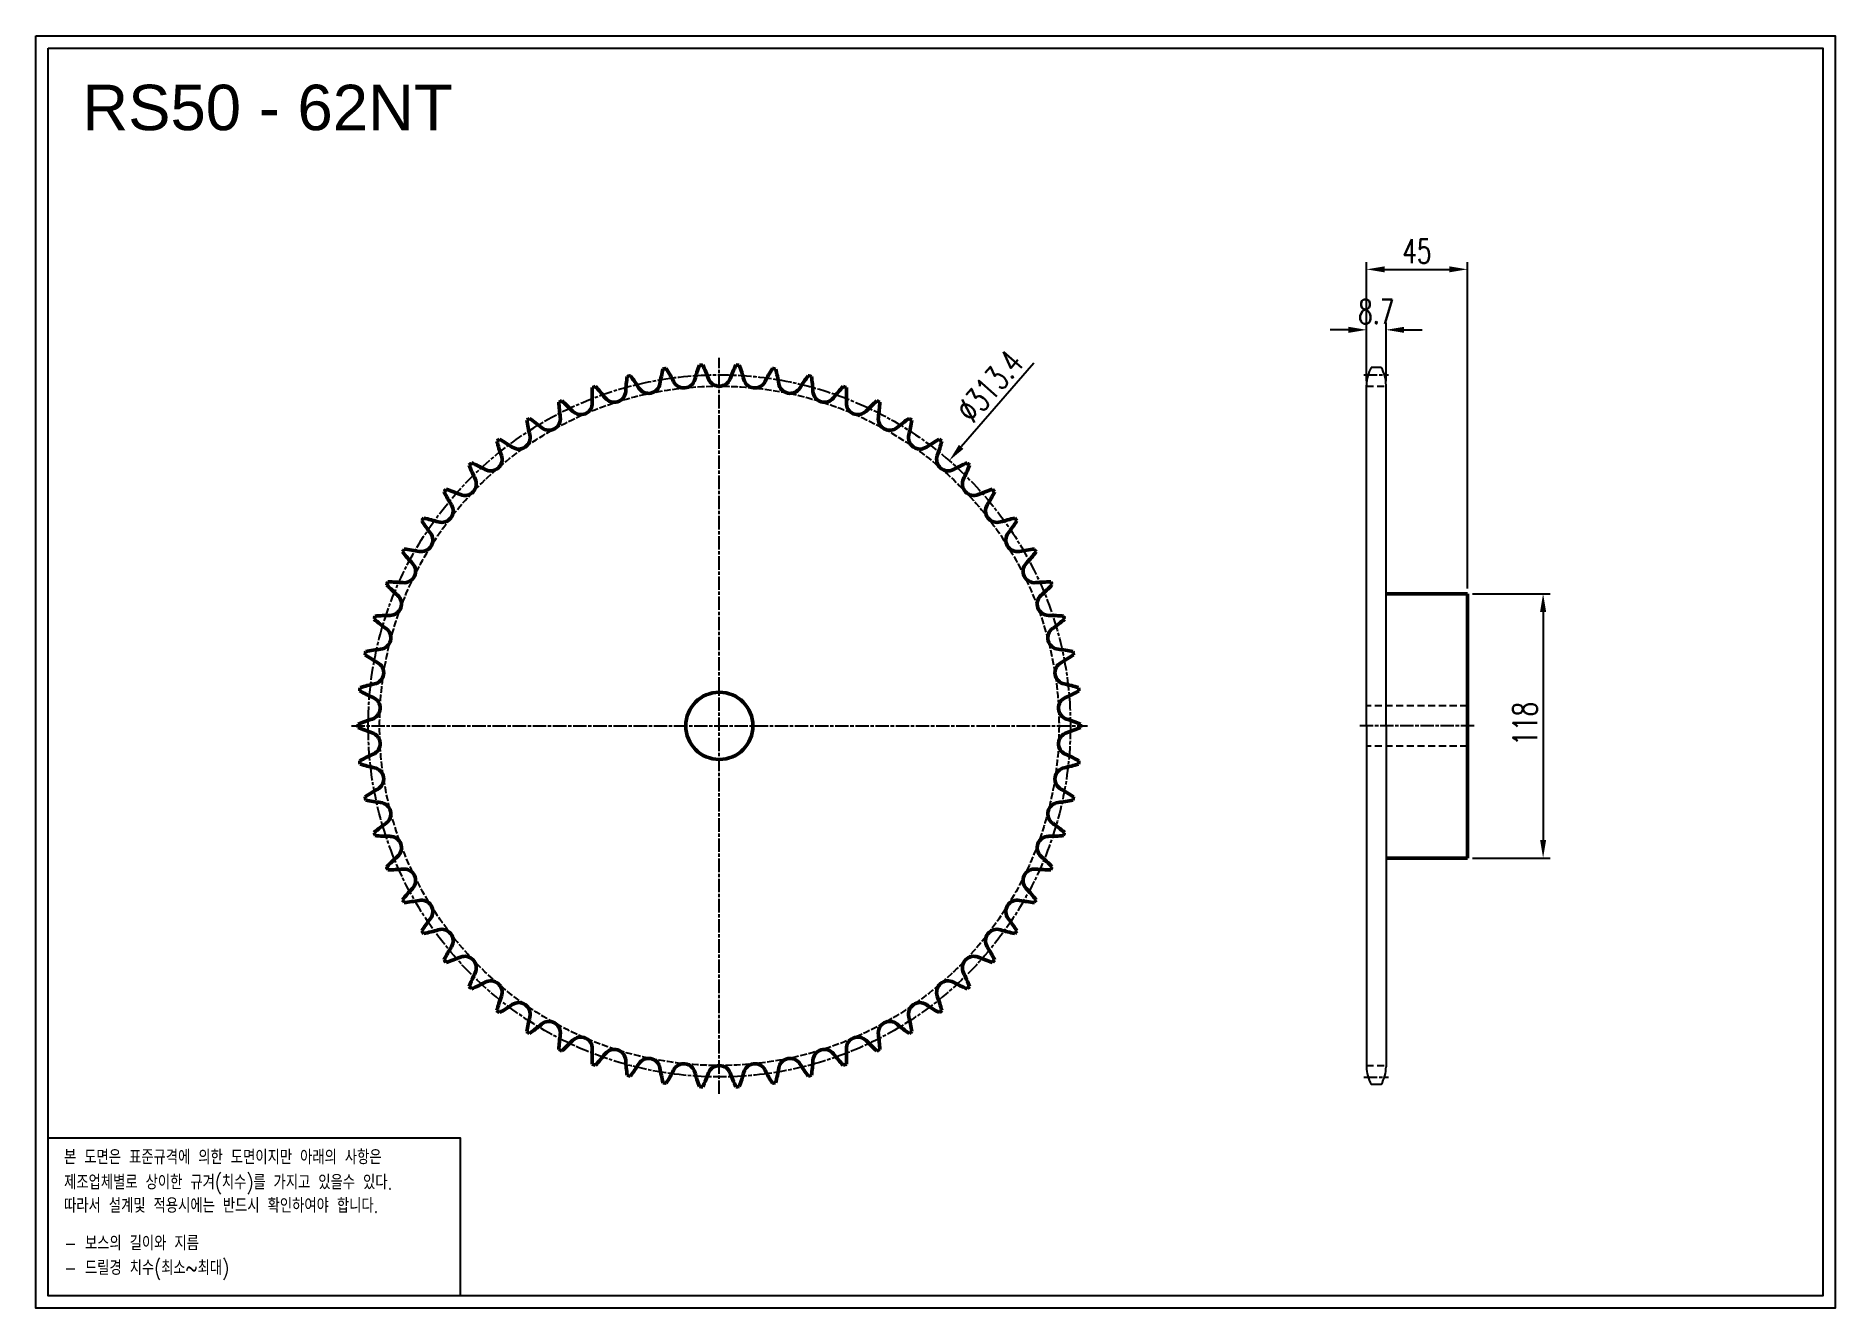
# Model space of a CAD drawing. Header units: millimetres. Extents: x 2227 to 3030, y 3050 to 3618.
import ezdxf

# ---------------------------------------------------------------- set-up
doc = ezdxf.new("R2010")
doc.units = ezdxf.units.MM
for name, pattern in [('AM_ISO02W050', [7.5, 6, -1.5]), ('AM_ISO02W050x2', [3.75, 3, -0.75]), ('AM_ISO08W050', [18, 12, -1.5, 3, -1.5]), ('AM_ISO08W050x2', [9, 6, -0.75, 1.5, -0.75]), ('HIDDEN', [9.525, 6.35, -3.175])]:
    doc.linetypes.add(name, pattern=pattern)
for name, color, linetype, lineweight in [('20', 7, 'Continuous', 50), ('21', 6, 'AM_ISO02W050', 25), ('22', 30, 'AM_ISO08W050', 25), ('23', 40, 'AM_ISO08W050', 25), ('VIS', 7, 'Continuous', 50)]:
    doc.layers.add(name, color=color, linetype=linetype, lineweight=lineweight)
doc.layers.add('HL', color=2, linetype='HIDDEN')
doc.layers.add('S-DIM', color=7, linetype='Continuous')
doc.styles.add('HAN', font='ROMANS.shx', dxfattribs={"width": 0.7, "bigfont": 'whgtxt.shx'})
doc.styles.add('HSG', font='SIMPLEX.shx', dxfattribs={"width": 0.7, "bigfont": 'HSG.shx'})
doc.styles.get("Standard").update_dxf_attribs({"font": 'arial.ttf'})
doc.dimstyles.new('APP23', dxfattribs={"dimscale": 4.5, "dimtxt": 2.4, "dimasz": 1.8, "dimexe": 0.7, "dimexo": 0.5, "dimgap": 0.6, "dimtad": 1, "dimtoh": 1, "dimdec": 1, "dimrnd": 0.01, "dimzin": 9, "dimdsep": 46, "dimtxsty": 'HSG', "dimcen": 0, "dimclrd": 1, "dimclre": 1, "dimclrt": 256, "dimazin": 2, "dimtp": 1, "dimtm": 1, "dimtfac": 0.5, "dimtdec": 1, "dimtix": 1, "dimtofl": 0, "dimtmove": 0, "dimatfit": 3, "dimfxl": 0, "dimtvp": 1, "dimtolj": 2, "dimlwd": -1, "dimlwe": -1, "dimarcsym": 0})

# ---------------------------------------------------------------- blocks, each defined once
blk = doc.blocks.new('*D1')
at = {"layer": 'Defpoints', "color": 0, "transparency": 16777216}
for p in [(2634.8, 3428.65), (2429.51, 3191.8)]:
    blk.add_point(p, dxfattribs=at)
at = {"layer": 'S-DIM', "color": 1, "transparency": 16777216}
blk.add_line((2672.52, 3472.17), (2640.1, 3434.77), dxfattribs=at)
blk.add_solid([(2639.08, 3435.65), (2641.12, 3433.88), (2634.8, 3428.65)], dxfattribs=at)
at = {"layer": 'S-DIM', "transparency": 16777216, "insert": (2652.85, 3461.83), "char_height": 10.8, "attachment_point": 5, "rotation": 49.08195, "style": 'HSG'}
blk.add_mtext('\\A2;∅313.4', dxfattribs=at)
blk = doc.blocks.new('*D2')
at = {"layer": 'Defpoints', "color": 0, "transparency": 16777216}
for p in [(2829.76, 3487.01), (2821.06, 3461.85), (2829.76, 3461.85)]:
    blk.add_point(p, dxfattribs=at)
at = {"layer": 'S-DIM', "color": 1, "transparency": 16777216}
for p, q in [((2812.96, 3487.01), (2804.86, 3487.01)), ((2821.06, 3464.1), (2821.06, 3490.16)), ((2829.76, 3464.1), (2829.76, 3490.16)), ((2837.86, 3487.01), (2845.96, 3487.01))]:
    blk.add_line(p, q, dxfattribs=at)
for points in [[(2812.96, 3488.36), (2812.96, 3485.66), (2821.06, 3487.01)], [(2837.86, 3488.36), (2837.86, 3485.66), (2829.76, 3487.01)]]:
    blk.add_solid(points, dxfattribs=at)
at = {"layer": 'S-DIM', "transparency": 16777216, "insert": (2825.41, 3495.11), "char_height": 10.8, "attachment_point": 5, "style": 'HSG'}
blk.add_mtext('\\A2;8.7', dxfattribs=at)
blk = doc.blocks.new('*D3')
at = {"layer": 'Defpoints', "color": 0, "transparency": 16777216}
for p in [(2866.06, 3514.01), (2821.06, 3461.85), (2866.06, 3369.22)]:
    blk.add_point(p, dxfattribs=at)
at = {"layer": 'S-DIM', "color": 1, "transparency": 16777216}
for p, q in [((2821.06, 3464.1), (2821.06, 3517.16)), ((2829.16, 3514.01), (2857.96, 3514.01)), ((2866.06, 3371.47), (2866.06, 3517.16))]:
    blk.add_line(p, q, dxfattribs=at)
for points in [[(2829.16, 3515.36), (2829.16, 3512.66), (2821.06, 3514.01)], [(2857.96, 3515.36), (2857.96, 3512.66), (2866.06, 3514.01)]]:
    blk.add_solid(points, dxfattribs=at)
at = {"layer": 'S-DIM', "transparency": 16777216, "insert": (2843.56, 3522.11), "char_height": 10.8, "attachment_point": 5, "style": 'HSG'}
blk.add_mtext('\\A2;45', dxfattribs=at)
blk = doc.blocks.new('*D4')
at = {"layer": 'Defpoints', "color": 0, "transparency": 16777216}
for p in [(2866.06, 3369.22), (2866.06, 3251.22), (2899.88, 3251.22)]:
    blk.add_point(p, dxfattribs=at)
at = {"layer": 'S-DIM', "color": 1, "transparency": 16777216}
for p, q in [((2868.31, 3369.22), (2903.03, 3369.22)), ((2899.88, 3361.12), (2899.88, 3259.32)), ((2868.31, 3251.22), (2903.03, 3251.22))]:
    blk.add_line(p, q, dxfattribs=at)
for points in [[(2898.53, 3361.12), (2901.23, 3361.12), (2899.88, 3369.22)], [(2898.53, 3259.32), (2901.23, 3259.32), (2899.88, 3251.22)]]:
    blk.add_solid(points, dxfattribs=at)
at = {"layer": 'S-DIM', "transparency": 16777216, "insert": (2891.78, 3311.22), "char_height": 10.8, "attachment_point": 5, "rotation": 90, "style": 'HSG'}
blk.add_mtext('\\A2;118', dxfattribs=at)

msp = doc.modelspace()

# ---------------------------------------------------------------- linework, layer by layer
for p, q in [((2827.63, 3470.25), (2823.19, 3470.25)), ((2821.06, 3310.22), (2821.06, 3462.31)), ((2829.76, 3310.22), (2829.76, 3462.31)), ((2821.06, 3310.22), (2821.06, 3158.08)), ((2829.76, 3310.22), (2829.76, 3158.08)), ((2827.63, 3150.15), (2823.19, 3150.15))]:
    msp.add_line(p, q)
for points in [[(2227.1, 3618.19), (3030.19, 3618.19), (3030.19, 3050.35), (2227.1, 3050.35)], [(2232.51, 3612.78), (3024.78, 3612.78), (3024.78, 3055.76), (2232.51, 3055.76)]]:
    msp.add_lwpolyline(points, close=True)
at = {"color": 6}
msp.add_lwpolyline([(2232.51, 3126.25), (2416.52, 3126.25), (2416.52, 3055.76), (2232.51, 3055.76)], close=True, dxfattribs=at)
for centre, start, end in [((2836.93, 3462.31), 150, 180), ((2813.89, 3462.31), 0, 30), ((2836.93, 3158.08), 180, 210), ((2813.89, 3158.08), 330, 0)]:
    msp.add_arc(centre, 15.87, start, end)
at = {"layer": '20'}
msp.add_circle((2532.15, 3310.22), 15, dxfattribs=at)
for centre, radius, start, end in [((2582.71, 3450.61), 78.03, 165.96907, 170.8871), ((2532.15, 3310.22), 161.28, 98.44871, 98.97065), ((2441.89, 3429.04), 78.03, 26.53226, 31.45028), ((2596.65, 3444.78), 78.03, 160.16262, 165.08065), ((2532.15, 3310.22), 161.28, 92.64226, 93.1642), ((2454.37, 3437.56), 78.03, 20.72581, 25.64383), ((2609.93, 3437.56), 78.03, 154.35617, 159.27419), ((2532.15, 3310.22), 161.28, 86.8358, 87.35774), ((2467.66, 3444.78), 78.03, 14.91935, 19.83738), ((2622.41, 3429.04), 78.03, 148.54972, 153.46774), ((2532.15, 3310.22), 161.28, 81.02935, 81.55129), ((2481.6, 3450.61), 78.03, 9.1129, 14.03093), ((2532.15, 3310.22), 161.28, 110.06161, 110.58355), ((2419.82, 3408.44), 78.03, 38.14516, 43.06319), ((2568.24, 3455), 78.03, 171.77552, 176.69355), ((2532.15, 3310.22), 161.28, 104.25516, 104.7771), ((2430.33, 3419.3), 78.03, 32.33871, 37.25674), ((2500.6, 3463.78), 5.13, 212.33871, 350.8871), ((2516.29, 3466.19), 5.13, 206.53226, 345.08065), ((2532.15, 3466.99), 5.13, 200.72581, 339.27419), ((2548.01, 3466.19), 5.13, 194.91935, 333.46774), ((2563.71, 3463.78), 5.13, 189.1129, 327.66129), ((2633.97, 3419.3), 78.03, 142.74326, 147.66129), ((2532.15, 3310.22), 161.28, 75.2229, 75.74484), ((2496.06, 3455), 78.03, 3.30645, 8.22448), ((2644.48, 3408.44), 78.03, 136.93681, 141.85484), ((2532.15, 3310.22), 161.28, 69.41645, 69.93839), ((2532.15, 3310.22), 161.28, 115.86806, 116.39), ((2538.36, 3459.31), 78.03, 183.38843, 188.30645), ((2410.46, 3396.57), 78.03, 43.95161, 48.86964), ((2470.33, 3454.29), 5.13, 223.95161, 2.5), ((2553.41, 3457.91), 78.03, 177.58197, 182.5), ((2485.22, 3459.8), 5.13, 218.14516, 356.69355), ((2579.08, 3459.8), 5.13, 183.30645, 321.85484), ((2593.97, 3454.29), 5.13, 177.5, 316.04839), ((2510.89, 3457.91), 78.03, 357.5, 2.41803), ((2653.84, 3396.57), 78.03, 131.13036, 136.04839), ((2532.15, 3310.22), 161.28, 63.61, 64.13194), ((2525.94, 3459.31), 78.03, 351.69355, 356.61157), ((2532.15, 3310.22), 161.28, 121.67451, 122.19645), ((2523.25, 3459.17), 78.03, 189.19488, 194.1129), ((2402.35, 3383.81), 78.03, 49.75806, 54.67609), ((2456.07, 3447.29), 5.13, 229.75806, 8.30645), ((2608.23, 3447.29), 5.13, 171.69355, 310.24194), ((2661.95, 3383.81), 78.03, 125.32391, 130.24194), ((2541.06, 3459.17), 78.03, 345.8871, 350.80512), ((2532.15, 3310.22), 161.28, 57.80355, 58.32549), ((2532.15, 3310.22), 161.28, 127.48096, 128.00291), ((2508.22, 3457.5), 78.03, 195.00133, 199.91935), ((2395.57, 3370.3), 78.03, 55.56452, 60.48254), ((2442.6, 3438.89), 5.13, 235.56452, 14.1129), ((2621.71, 3438.89), 5.13, 165.8871, 304.43548), ((2668.73, 3370.3), 78.03, 119.51746, 124.43548), ((2556.08, 3457.5), 78.03, 340.08065, 344.99867), ((2532.15, 3310.22), 161.28, 51.99709, 52.51904), ((2430.04, 3429.17), 5.13, 241.37097, 19.91935), ((2634.27, 3429.17), 5.13, 160.08065, 298.62903), ((2532.15, 3310.22), 161.28, 133.28742, 133.80936), ((2493.45, 3454.33), 78.03, 200.80778, 205.72581), ((2390.19, 3356.18), 78.03, 61.37097, 66.28899), ((2674.11, 3356.18), 78.03, 113.71101, 118.62903), ((2570.86, 3454.33), 78.03, 334.27419, 339.19222), ((2532.15, 3310.22), 161.28, 46.19064, 46.71258), ((2532.15, 3310.22), 161.28, 139.09387, 139.61581), ((2479.07, 3449.67), 78.03, 206.61423, 211.53226), ((2386.27, 3341.58), 78.03, 67.17742, 72.09545), ((2418.53, 3418.23), 5.13, 247.17742, 25.72581), ((2645.78, 3418.23), 5.13, 154.27419, 292.82258), ((2678.03, 3341.58), 78.03, 107.90455, 112.82258), ((2585.24, 3449.67), 78.03, 328.46774, 333.38577), ((2532.15, 3310.22), 161.28, 40.38419, 40.90613), ((2408.19, 3406.18), 5.13, 252.98387, 31.53226), ((2656.12, 3406.18), 5.13, 148.46774, 287.01613), ((2532.15, 3310.22), 161.28, 144.90032, 145.42226), ((2465.23, 3443.59), 78.03, 212.42068, 217.33871), ((2383.85, 3326.66), 78.03, 72.98387, 77.9019), ((2680.46, 3326.66), 78.03, 102.0981, 107.01613), ((2599.07, 3443.59), 78.03, 322.66129, 327.57932), ((2532.15, 3310.22), 161.28, 34.57774, 35.09968), ((2532.15, 3310.22), 161.28, 150.70677, 151.22871), ((2382.95, 3311.57), 78.03, 78.79032, 83.70835), ((2399.11, 3393.15), 5.13, 258.79032, 37.33871), ((2665.19, 3393.15), 5.13, 142.66129, 281.20968), ((2681.36, 3311.57), 78.03, 96.29165, 101.20968), ((2532.15, 3310.22), 161.28, 28.77129, 29.29323), ((2452.08, 3436.13), 78.03, 218.22714, 223.14516), ((2391.41, 3379.26), 5.13, 264.59677, 43.14516), ((2672.9, 3379.26), 5.13, 136.85484, 275.40323), ((2612.22, 3436.13), 78.03, 316.85484, 321.77286), ((2532.15, 3310.22), 161.28, 156.51322, 157.03516), ((2439.76, 3427.38), 78.03, 224.03359, 228.95161), ((2383.58, 3296.47), 78.03, 84.59677, 89.5148), ((2680.73, 3296.47), 78.03, 90.4852, 95.40323), ((2624.55, 3427.38), 78.03, 311.04839, 315.96641), ((2532.15, 3310.22), 161.28, 22.96484, 23.48678), ((2385.14, 3364.67), 5.13, 270.40323, 48.95161), ((2679.16, 3364.67), 5.13, 131.04839, 269.59677), ((2532.15, 3310.22), 161.28, 162.31967, 162.84162), ((2428.38, 3417.44), 78.03, 229.84004, 234.75806), ((2385.73, 3281.51), 78.03, 90.40323, 95.32125), ((2678.58, 3281.51), 78.03, 84.67875, 89.59677), ((2635.93, 3417.44), 78.03, 305.24194, 310.15996), ((2532.15, 3310.22), 161.28, 17.15838, 17.68033), ((2380.39, 3349.52), 5.13, 276.20968, 54.75806), ((2683.91, 3349.52), 5.13, 125.24194, 263.79032), ((2532.15, 3310.22), 161.28, 168.12613, 168.64807), ((2418.06, 3406.39), 78.03, 235.64649, 240.56452), ((2389.39, 3266.85), 78.03, 96.20968, 101.1277), ((2674.92, 3266.85), 78.03, 78.8723, 83.79032), ((2646.24, 3406.39), 78.03, 299.43548, 304.35351), ((2532.15, 3310.22), 161.28, 11.35193, 11.87387), ((2377.19, 3333.96), 5.13, 282.01613, 60.56452), ((2687.11, 3333.96), 5.13, 119.43548, 257.98387), ((2532.15, 3310.22), 161.28, 173.93258, 174.45452), ((2408.92, 3394.35), 78.03, 241.45294, 246.37097), ((2394.51, 3252.63), 78.03, 102.01613, 106.93415), ((2669.8, 3252.63), 78.03, 73.06585, 77.98387), ((2655.39, 3394.35), 78.03, 293.62903, 298.54706), ((2532.15, 3310.22), 161.28, 5.54548, 6.06742), ((2375.59, 3318.16), 5.13, 287.82258, 66.37097), ((2688.72, 3318.16), 5.13, 113.62903, 252.17742), ((2401.04, 3239), 78.03, 107.82258, 112.74061), ((2532.15, 3310.22), 161.28, 179.73903, 180.26097), ((2401.04, 3381.45), 78.03, 247.25939, 252.17742), ((2663.26, 3239), 78.03, 67.25939, 72.17742), ((2663.26, 3381.45), 78.03, 287.82258, 292.74061), ((2532.15, 3310.22), 161.28, 359.73903, 0.26097), ((2375.59, 3302.28), 5.13, 293.62903, 72.17742), ((2688.72, 3302.28), 5.13, 107.82258, 246.37097), ((2408.92, 3226.1), 78.03, 113.62903, 118.54706), ((2532.15, 3310.22), 161.28, 185.54548, 186.06742), ((2394.51, 3367.82), 78.03, 253.06585, 257.98387), ((2669.8, 3367.82), 78.03, 282.01613, 286.93415), ((2655.39, 3226.1), 78.03, 61.45294, 66.37097), ((2532.15, 3310.22), 161.28, 353.93258, 354.45452), ((2377.19, 3286.49), 5.13, 299.43548, 77.98387), ((2687.11, 3286.49), 5.13, 102.01613, 240.56452), ((2418.06, 3214.06), 78.03, 119.43548, 124.35351), ((2532.15, 3310.22), 161.28, 191.35193, 191.87387), ((2389.39, 3353.6), 78.03, 258.8723, 263.79032), ((2674.92, 3353.6), 78.03, 276.20968, 281.1277), ((2646.24, 3214.06), 78.03, 55.64649, 60.56452), ((2532.15, 3310.22), 161.28, 348.12613, 348.64807), ((2380.39, 3270.93), 5.13, 305.24194, 83.79032), ((2683.91, 3270.93), 5.13, 96.20968, 234.75806), ((2428.38, 3203.01), 78.03, 125.24194, 130.15996), ((2532.15, 3310.22), 161.28, 197.15838, 197.68033), ((2385.73, 3338.94), 78.03, 264.67875, 269.59677), ((2385.14, 3255.78), 5.13, 311.04839, 89.59677), ((2679.16, 3255.78), 5.13, 90.40323, 228.95161), ((2678.58, 3338.94), 78.03, 270.40323, 275.32125), ((2635.93, 3203.01), 78.03, 49.84004, 54.75806), ((2532.15, 3310.22), 161.28, 342.31967, 342.84162), ((2439.76, 3193.06), 78.03, 131.04839, 135.96641), ((2532.15, 3310.22), 161.28, 202.96484, 203.48678), ((2383.58, 3323.98), 78.03, 270.4852, 275.40323), ((2391.41, 3241.18), 5.13, 316.85484, 95.40323), ((2672.9, 3241.18), 5.13, 84.59677, 223.14516), ((2680.73, 3323.98), 78.03, 264.59677, 269.5148), ((2624.55, 3193.06), 78.03, 44.03359, 48.95161), ((2532.15, 3310.22), 161.28, 336.51322, 337.03516), ((2452.08, 3184.32), 78.03, 136.85484, 141.77286), ((2612.22, 3184.32), 78.03, 38.22714, 43.14516), ((2532.15, 3310.22), 161.28, 208.77129, 209.29323), ((2382.95, 3308.87), 78.03, 276.29165, 281.20968), ((2399.11, 3227.3), 5.13, 322.66129, 101.20968), ((2665.19, 3227.3), 5.13, 78.79032, 217.33871), ((2681.36, 3308.87), 78.03, 258.79032, 263.70835), ((2532.15, 3310.22), 161.28, 330.70677, 331.22871), ((2465.23, 3176.86), 78.03, 142.66129, 147.57932), ((2599.07, 3176.86), 78.03, 32.42068, 37.33871), ((2532.15, 3310.22), 161.28, 214.57774, 215.09968), ((2383.85, 3293.79), 78.03, 282.0981, 287.01613), ((2408.19, 3214.27), 5.13, 328.46774, 107.01613), ((2656.12, 3214.27), 5.13, 72.98387, 211.53226), ((2680.46, 3293.79), 78.03, 252.98387, 257.9019), ((2532.15, 3310.22), 161.28, 324.90032, 325.42226), ((2479.07, 3170.78), 78.03, 148.46774, 153.38577), ((2532.15, 3310.22), 161.28, 220.38419, 220.90613), ((2386.27, 3278.87), 78.03, 287.90455, 292.82258), ((2418.53, 3202.22), 5.13, 334.27419, 112.82258), ((2645.78, 3202.22), 5.13, 67.17742, 205.72581), ((2678.03, 3278.87), 78.03, 247.17742, 252.09545), ((2585.24, 3170.78), 78.03, 26.61423, 31.53226), ((2532.15, 3310.22), 161.28, 319.09387, 319.61581), ((2493.45, 3166.12), 78.03, 154.27419, 159.19222), ((2430.04, 3191.28), 5.13, 340.08065, 118.62903), ((2634.27, 3191.28), 5.13, 61.37097, 199.91935), ((2570.86, 3166.12), 78.03, 20.80778, 25.72581), ((2532.15, 3310.22), 161.28, 226.19064, 226.71258), ((2390.19, 3264.27), 78.03, 293.71101, 298.62903), ((2508.22, 3162.94), 78.03, 160.08065, 164.99867), ((2556.08, 3162.94), 78.03, 15.00133, 19.91935), ((2674.11, 3264.27), 78.03, 241.37097, 246.28899), ((2532.15, 3310.22), 161.28, 313.28742, 313.80936), ((2532.15, 3310.22), 161.28, 231.99709, 232.51904), ((2395.57, 3250.14), 78.03, 299.51746, 304.43548), ((2442.6, 3181.56), 5.13, 345.8871, 124.43548), ((2523.25, 3161.28), 78.03, 165.8871, 170.80512), ((2621.71, 3181.56), 5.13, 55.56452, 194.1129), ((2541.06, 3161.28), 78.03, 9.19488, 14.1129), ((2668.73, 3250.14), 78.03, 235.56452, 240.48254), ((2532.15, 3310.22), 161.28, 307.48096, 308.00291), ((2532.15, 3310.22), 161.28, 237.80355, 238.32549), ((2402.35, 3236.63), 78.03, 305.32391, 310.24194), ((2456.07, 3173.16), 5.13, 351.69355, 130.24194), ((2538.36, 3161.14), 78.03, 171.69355, 176.61157), ((2608.23, 3173.16), 5.13, 49.75806, 188.30645), ((2525.94, 3161.14), 78.03, 3.38843, 8.30645), ((2661.95, 3236.63), 78.03, 229.75806, 234.67609), ((2532.15, 3310.22), 161.28, 301.67451, 302.19645), ((2532.15, 3310.22), 161.28, 243.61, 244.13194), ((2410.46, 3223.88), 78.03, 311.13036, 316.04839), ((2470.33, 3166.16), 5.13, 357.5, 136.04839), ((2553.41, 3162.54), 78.03, 177.5, 182.41803), ((2485.22, 3160.65), 5.13, 3.30645, 141.85484), ((2579.08, 3160.65), 5.13, 38.14516, 176.69355), ((2593.97, 3166.16), 5.13, 43.95161, 182.5), ((2510.89, 3162.54), 78.03, 357.58197, 2.5), ((2653.84, 3223.88), 78.03, 223.95161, 228.86964), ((2532.15, 3310.22), 161.28, 295.86806, 296.39), ((2532.15, 3310.22), 161.28, 249.41645, 249.93839), ((2419.82, 3212.01), 78.03, 316.93681, 321.85484), ((2568.24, 3165.44), 78.03, 183.30645, 188.22448), ((2430.33, 3201.15), 78.03, 322.74326, 327.66129), ((2500.6, 3156.67), 5.13, 9.1129, 147.66129), ((2582.71, 3169.84), 78.03, 189.1129, 194.03093), ((2441.89, 3191.41), 78.03, 328.54972, 333.46774), ((2516.29, 3154.26), 5.13, 14.91935, 153.46774), ((2532.15, 3153.46), 5.13, 20.72581, 159.27419), ((2548.01, 3154.26), 5.13, 26.53226, 165.08065), ((2622.41, 3191.41), 78.03, 206.53226, 211.45028), ((2481.6, 3169.84), 78.03, 345.96907, 350.8871), ((2563.71, 3156.67), 5.13, 32.33871, 170.8871), ((2633.97, 3201.15), 78.03, 212.33871, 217.25674), ((2496.06, 3165.44), 78.03, 351.77552, 356.69355), ((2644.48, 3212.01), 78.03, 218.14516, 223.06319), ((2532.15, 3310.22), 161.28, 290.06161, 290.58355), ((2532.15, 3310.22), 161.28, 255.2229, 255.74484), ((2532.15, 3310.22), 161.28, 261.02935, 261.55129), ((2596.65, 3175.67), 78.03, 194.91935, 199.83738), ((2532.15, 3310.22), 161.28, 266.8358, 267.35774), ((2454.37, 3182.89), 78.03, 334.35617, 339.27419), ((2609.93, 3182.89), 78.03, 200.72581, 205.64383), ((2532.15, 3310.22), 161.28, 272.64226, 273.1642), ((2467.66, 3175.67), 78.03, 340.16262, 345.08065), ((2532.15, 3310.22), 161.28, 278.44871, 278.97065), ((2532.15, 3310.22), 161.28, 284.25516, 284.7771)]:
    msp.add_arc(centre, radius, start, end, dxfattribs=at)
at = {"layer": '21', "linetype": 'AM_ISO02W050x2'}
msp.add_circle((2532.15, 3310.22), 151.64, dxfattribs=at)
at = {"layer": '22', "linetype": 'AM_ISO08W050x2'}
for p, q in [((2819.88, 3466.94), (2830.94, 3466.94)), ((2869.09, 3310.22), (2818.03, 3310.22)), ((2819.88, 3153.46), (2830.94, 3153.46))]:
    msp.add_line(p, q, dxfattribs=at)
msp.add_circle((2532.15, 3310.22), 156.72, dxfattribs=at)
at = {"layer": '23', "linetype": 'AM_ISO08W050x2'}
for p, q in [((2532.15, 3145.95), (2532.15, 3474.5)), ((2367.88, 3310.22), (2696.43, 3310.22))]:
    msp.add_line(p, q, dxfattribs=at)
at = {"layer": 'HL', "ltscale": 0.5}
for p, q in [((2821.06, 3461.85), (2829.76, 3461.85)), ((2866.06, 3319.22), (2821.06, 3319.22)), ((2866.06, 3301.22), (2821.06, 3301.22)), ((2821.06, 3158.54), (2829.76, 3158.54))]:
    msp.add_line(p, q, dxfattribs=at)
at = {"layer": 'VIS'}
for p, q in [((2866.06, 3369.22), (2829.76, 3369.22)), ((2866.06, 3369.22), (2866.06, 3251.22)), ((2866.06, 3251.22), (2829.76, 3251.22))]:
    msp.add_line(p, q, dxfattribs=at)

# ---------------------------------------------------------------- texts
msp.add_text('RS50 - 62NT', height=20.28).set_placement((2247.79, 3576.14))
at = {"color": 6, "style": 'HAN', "width": 0.8}
for s, p in [('본 도면은 표준규격에 의한 도면이지만 아래의 사항은', (2239.63, 3114.5)), ('제조업체별로 상이한 규겨(치수)를 가지고 있을수 있다.', (2239.63, 3103.29)), ('따라서 설계및 적용시에는 반드시 확인하여야 합니다.', (2239.63, 3092.87)), ('- 보스의 길이와 지름', (2239.63, 3076.1)), ('- 드릴경 치수(최소~최대)', (2239.63, 3065.08))]:
    msp.add_text(s, height=6.4696, dxfattribs=at).set_placement(p)

# ---------------------------------------------------------------- dimensions: what is measured, and where the dimension line sits
at = {"layer": 'S-DIM'}
dim = msp.add_linear_dim(base=(2866.06, 3514.01), p1=(2821.06, 3461.85), p2=(2866.06, 3369.22), dimstyle='APP23', dxfattribs=at)
dim.commit()
dim.dimension.update_dxf_attribs({"geometry": '*D3', "text_midpoint": (2843.56, 3522.11)})
dim = msp.add_linear_dim(base=(2829.76, 3487.01), p1=(2821.06, 3461.85), p2=(2829.76, 3461.85), dimstyle='APP23', dxfattribs=at)
dim.commit()
dim.dimension.update_dxf_attribs({"geometry": '*D2', "text_midpoint": (2825.41, 3487.01), "dimtype": 128})
at = {"layer": 'S-DIM', "color": 3}
dim = msp.add_diameter_dim_2p(p1=(2429.51, 3191.8), p2=(2634.8, 3428.65), dimstyle='APP23', dxfattribs=at)
dim.commit()
dim.dimension.update_dxf_attribs({"geometry": '*D1', "text_midpoint": (2652.85, 3461.83)})
at = {"layer": 'S-DIM'}
dim = msp.add_linear_dim(base=(2899.88, 3251.22), p1=(2866.06, 3369.22), p2=(2866.06, 3251.22), angle=90, dimstyle='APP23', dxfattribs=at)
dim.commit()
dim.dimension.update_dxf_attribs({"geometry": '*D4', "text_midpoint": (2899.88, 3311.22), "dimtype": 128})

doc.saveas('drawing.dxf')
